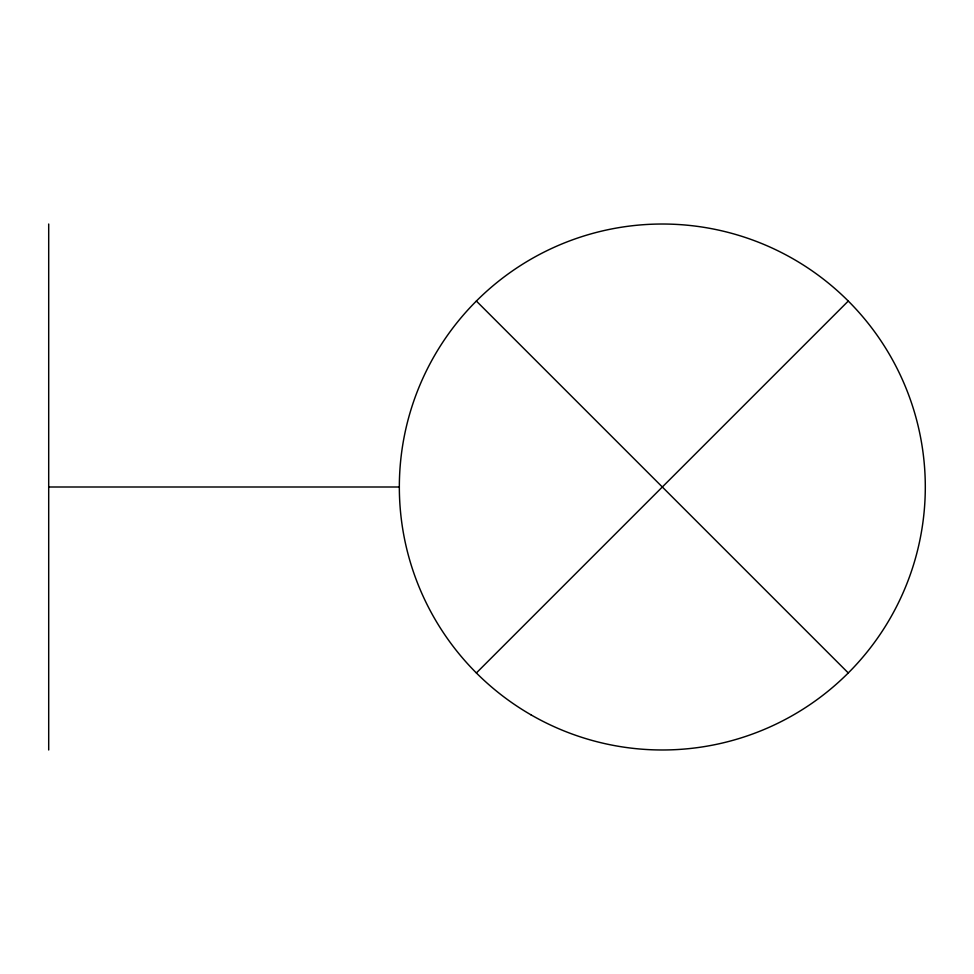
<?xml version="1.0" encoding="UTF-8"?>
<svg xmlns="http://www.w3.org/2000/svg" width="974" height="974" viewBox="0 0 974 974"><rect width="100%" height="100%" fill="white"/><g stroke="black" fill="none" stroke-linecap="round" stroke-linejoin="round"><path stroke-width="1.46" d="M476.371 672.949L848.281 301.051M48.7 487L399.34 487M476.371 301.051L848.281 672.949M48.7 224.02L48.7 749.98M530.83 714.746A262.98 262.98 0 0 0 925.3 487A262.98 262.98 0 0 0 530.83 259.254A262.98 262.98 0 0 0 530.83 714.746"/></g></svg>
